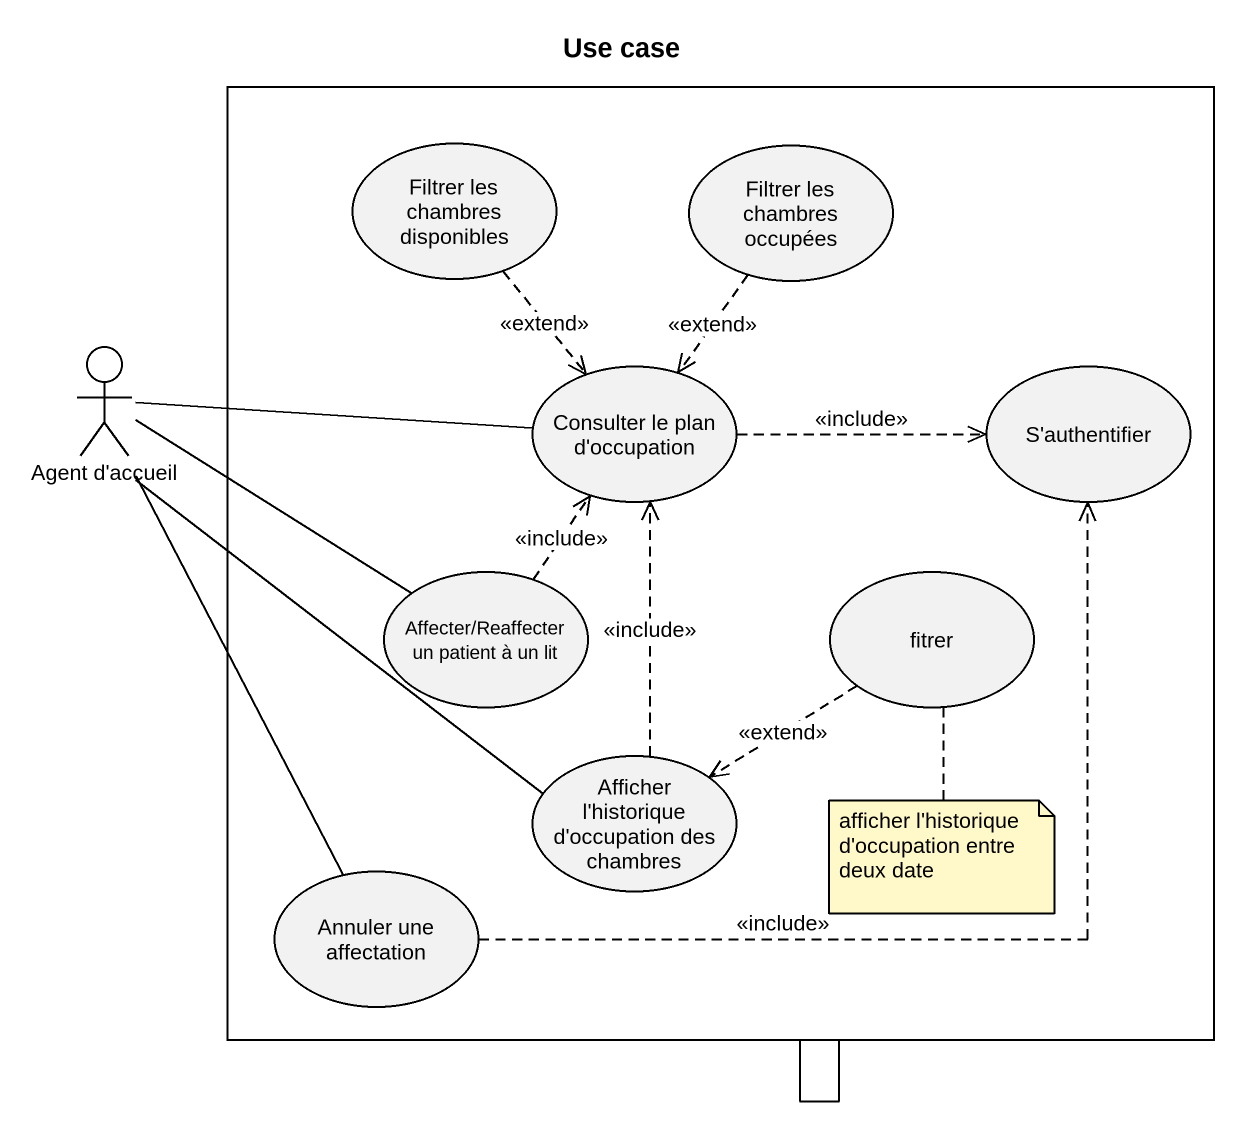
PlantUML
@startuml
title Use case
rectangle " " as rectangle1 {
  usecase "Filtrer les chambres disponibles" as Filtrer_les_chambres
  usecase "Filtrer les chambres occupées" as Filtrer_les_chambres_2
  usecase "Consulter le plan d'occupation" as Consulter_le_plan_d
  usecase "S'authentifier" as S_authentifier
  usecase "Affecter/Reaffecter un patient à un lit" as Affecter_Reaffecter_un
  usecase fitrer
  usecase "Afficher l'historique d'occupation des chambres" as Afficher_l_historique_d
  usecase "Annuler une affectation" as Annuler_une_affectation
}
actor "Agent d'accueil" as Agent_d_accueil
rectangle1 -- rectangle1
Filtrer_les_chambres ..> Consulter_le_plan_d : <<extend>>
Filtrer_les_chambres_2 ..> Consulter_le_plan_d : <<extend>>
Agent_d_accueil -right- Consulter_le_plan_d
Agent_d_accueil -right- Affecter_Reaffecter_un
Agent_d_accueil -- Afficher_l_historique_d
Agent_d_accueil -- Annuler_une_affectation
Consulter_le_plan_d .right.> S_authentifier : <<include>>
Affecter_Reaffecter_un .up.> Consulter_le_plan_d : <<include>>
fitrer ..> Afficher_l_historique_d : <<extend>>
Afficher_l_historique_d .up.> Consulter_le_plan_d : <<include>>
Annuler_une_affectation .up.> S_authentifier : <<include>>
note bottom of fitrer : afficher l'historique d'occupation entre deux date
@enduml
